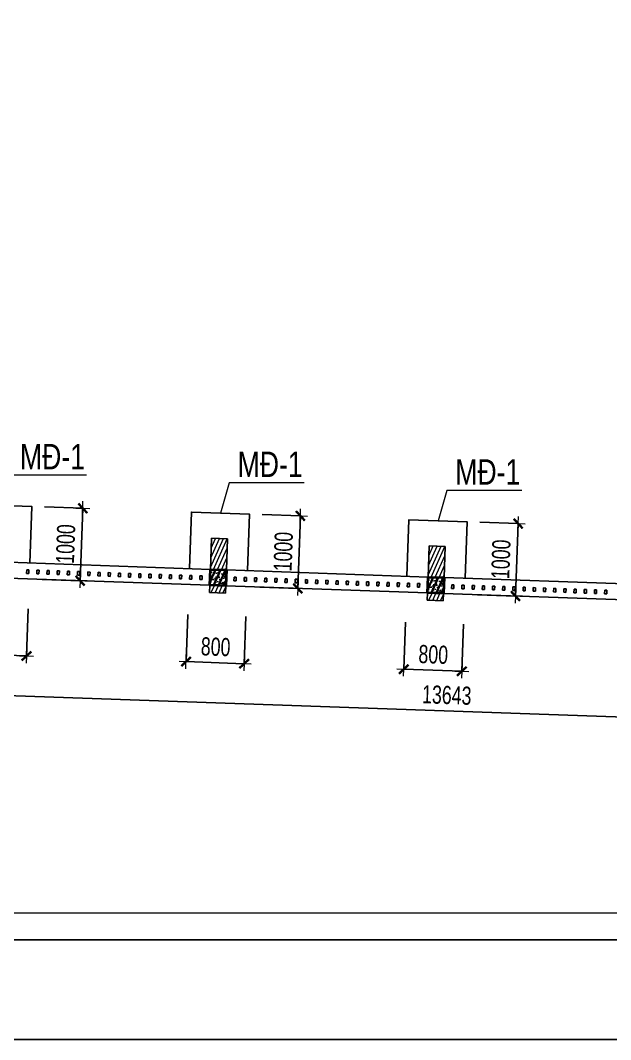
# Model space of a CAD drawing. Header units: millimetres. Extents: x 1360663 to 1465788, y -143522 to -69272.
# Drawn here: x 1411700 to 1419830, y -143522 to -129475 of the extents above; entities that cross this region are included whole.
import ezdxf
from ezdxf.enums import TextEntityAlignment as Align

# ---------------------------------------------------------------- set-up
doc = ezdxf.new("R2010")
doc.units = ezdxf.units.MM
doc.header["$MEASUREMENT"] = 0
doc.header["$PDMODE"] = 3
for name, color, linetype, lineweight in [('CDC-KHUNGTEN', 7, 'Continuous', 20), ('CDC_02.DIM', 1, 'Continuous', 18), ('CDC_03.BORDER', 3, 'Continuous', 25), ('CDC_07.TEXTCOL', 3, 'Continuous', 18), ('CDC_09.COLUMN', 4, 'Continuous', 35), ('CDC_10.HATCH', 251, 'Continuous', 9), ('CDC_11.NOTE', 8, 'Continuous', 18), ('Hatch1', 250, 'Continuous', 5)]:
    doc.layers.add(name, color=color, linetype=linetype, lineweight=lineweight)
doc.layers.add('CDC.10.HATCH', color=9, linetype='Continuous')
doc.styles.add('1', font='arial.ttf', dxfattribs={"width": 0.7})
doc.styles.add('MIDTEXT', font='arial.ttf', dxfattribs={"width": 0.75, "height": 350})
doc.dimstyles.new('X1', dxfattribs={"dimtxt": 250, "dimasz": 0.8, "dimexe": 0, "dimexo": 0, "dimgap": 90, "dimtad": 1, "dimdec": 0, "dimzin": 13, "dimdsep": 46, "dimtxsty": '1', "dimblk1": 'CHEO', "dimblk2": 'CHEO', "dimsah": 1, "dimcen": 0, "dimclrd": 256, "dimclre": 256, "dimclrt": 3, "dimadec": 0, "dimazin": 0, "dimtfac": 1, "dimtdec": 0, "dimtix": 1, "dimtmove": 2, "dimatfit": 3, "dimldrblk": 'CHEO', "dimfxl": 1, "dimtolj": 1, "dimtzin": 13, "dimarcsym": 0})

# ---------------------------------------------------------------- blocks, each defined once
blk = doc.blocks.new('CHEO')
at = {"layer": 'CDC_02.DIM'}
for points in [[(-121, 0), (121, 0)], [(0, 121), (0, -121)]]:
    blk.add_lwpolyline(points, dxfattribs=at)
at = {"layer": 'CDC_02.DIM', "color": 2, "const_width": 40}
blk.add_lwpolyline([(80, 80), (-80, -81)], dxfattribs=at)
blk = doc.blocks.new('*D20')
at = {"layer": 'CDC_02.DIM', "lineweight": -2, "transparency": 16777216}
for p, q in [((1410780, -137865), (1410749, -138752)), ((1424415, -138345), (1424384, -139232)), ((1410750, -138752), (1424383, -139231))]:
    blk.add_line(p, q, dxfattribs=at)
at = {"layer": 'Defpoints', "color": 0, "transparency": 16777216}
for p in [(1410780, -137865), (1424415, -138345), (1424384, -139232)]:
    blk.add_point(p, dxfattribs=at)
at = {"layer": 'CDC_02.DIM', "lineweight": -2, "transparency": 16777216, "xscale": 0.8, "yscale": 0.8, "zscale": 0.8}
for p, rotation in [((1410749, -138752), 177.9849383249283), ((1424384, -139232), 357.9849383249283)]:
    blk.add_blockref('CHEO', p, dxfattribs=dict(at, rotation=rotation))
at = {"layer": 'CDC_02.DIM', "color": 3, "transparency": 16777216, "insert": (1417574, -138774), "char_height": 250, "attachment_point": 5, "rotation": 357.9849, "style": '1'}
blk.add_mtext('\\A1;13643', dxfattribs=at)
blk = doc.blocks.new('*D100')
at = {"layer": 'CDC_02.DIM', "lineweight": -2, "transparency": 16777216}
for p, q in [((1411007, -137556), (1410984, -138207)), ((1411807, -137584), (1411784, -138235)), ((1411783, -138235), (1410985, -138207))]:
    blk.add_line(p, q, dxfattribs=at)
at = {"layer": 'Defpoints', "color": 0, "transparency": 16777216}
for p in [(1411007, -137556), (1411807, -137584), (1410984, -138207)]:
    blk.add_point(p, dxfattribs=at)
at = {"layer": 'CDC_02.DIM', "lineweight": -2, "transparency": 16777216, "xscale": 0.8, "yscale": 0.8, "zscale": 0.8}
for p, rotation in [((1410984, -138207), 177.9860011409533), ((1411784, -138235), 357.9860011409533)]:
    blk.add_blockref('CHEO', p, dxfattribs=dict(at, rotation=rotation))
at = {"layer": 'CDC_02.DIM', "color": 3, "transparency": 16777216, "insert": (1411392, -138004), "char_height": 250, "attachment_point": 5, "rotation": 357.986, "style": '1'}
blk.add_mtext('\\A1;800', dxfattribs=at)
blk = doc.blocks.new('*D101')
at = {"layer": 'CDC_02.DIM', "lineweight": -2, "transparency": 16777216}
for p, q in [((1412034, -136180), (1412559, -136199)), ((1412559, -136200), (1412524, -137197)), ((1411999, -137180), (1412524, -137198))]:
    blk.add_line(p, q, dxfattribs=at)
at = {"layer": 'Defpoints', "color": 0, "transparency": 16777216}
for p in [(1412034, -136180), (1411999, -137180), (1412524, -137198)]:
    blk.add_point(p, dxfattribs=at)
at = {"layer": 'CDC_02.DIM', "lineweight": -2, "transparency": 16777216, "xscale": 0.8, "yscale": 0.8, "zscale": 0.8}
for p, rotation in [((1412559, -136199), 87.98488724785453), ((1412524, -137198), 267.9848872478545)]:
    blk.add_blockref('CHEO', p, dxfattribs=dict(at, rotation=rotation))
at = {"layer": 'CDC_02.DIM', "color": 3, "transparency": 16777216, "insert": (1412324, -136691), "char_height": 250, "attachment_point": 5, "rotation": 87.9849, "style": '1'}
blk.add_mtext('\\A1;1000', dxfattribs=at)
blk = doc.blocks.new('*D102')
at = {"layer": 'CDC_02.DIM', "lineweight": -2, "transparency": 16777216}
for p, q in [((1414005, -137662), (1413982, -138313)), ((1414805, -137690), (1414782, -138341)), ((1414781, -138341), (1413983, -138313))]:
    blk.add_line(p, q, dxfattribs=at)
at = {"layer": 'Defpoints', "color": 0, "transparency": 16777216}
for p in [(1414005, -137662), (1414805, -137690), (1413982, -138313)]:
    blk.add_point(p, dxfattribs=at)
at = {"layer": 'CDC_02.DIM', "lineweight": -2, "transparency": 16777216, "xscale": 0.8, "yscale": 0.8, "zscale": 0.8}
for p, rotation in [((1413982, -138313), 177.9860011409583), ((1414782, -138341), 357.9860011409583)]:
    blk.add_blockref('CHEO', p, dxfattribs=dict(at, rotation=rotation))
at = {"layer": 'CDC_02.DIM', "color": 3, "transparency": 16777216, "insert": (1414390, -138109), "char_height": 250, "attachment_point": 5, "rotation": 357.986, "style": '1'}
blk.add_mtext('\\A1;800', dxfattribs=at)
blk = doc.blocks.new('*D103')
at = {"layer": 'CDC_02.DIM', "lineweight": -2, "transparency": 16777216}
for p, q in [((1415032, -136286), (1415557, -136304)), ((1415557, -136305), (1415522, -137303)), ((1414997, -137285), (1415522, -137304))]:
    blk.add_line(p, q, dxfattribs=at)
at = {"layer": 'Defpoints', "color": 0, "transparency": 16777216}
for p in [(1415032, -136286), (1414997, -137285), (1415522, -137304)]:
    blk.add_point(p, dxfattribs=at)
at = {"layer": 'CDC_02.DIM', "lineweight": -2, "transparency": 16777216, "xscale": 0.8, "yscale": 0.8, "zscale": 0.8}
for p, rotation in [((1415557, -136304), 87.98488724785453), ((1415522, -137304), 267.9848872478545)]:
    blk.add_blockref('CHEO', p, dxfattribs=dict(at, rotation=rotation))
at = {"layer": 'CDC_02.DIM', "color": 3, "transparency": 16777216, "insert": (1415322, -136796), "char_height": 250, "attachment_point": 5, "rotation": 87.9849, "style": '1'}
blk.add_mtext('\\A1;1000', dxfattribs=at)
blk = doc.blocks.new('*D104')
at = {"layer": 'CDC_02.DIM', "lineweight": -2, "transparency": 16777216}
for p, q in [((1417003, -137767), (1416981, -138418)), ((1417803, -137795), (1417780, -138446)), ((1417779, -138446), (1416981, -138418))]:
    blk.add_line(p, q, dxfattribs=at)
at = {"layer": 'Defpoints', "color": 0, "transparency": 16777216}
for p in [(1417003, -137767), (1417803, -137795), (1416981, -138418)]:
    blk.add_point(p, dxfattribs=at)
at = {"layer": 'CDC_02.DIM', "lineweight": -2, "transparency": 16777216, "xscale": 0.8, "yscale": 0.8, "zscale": 0.8}
for p, rotation in [((1416981, -138418), 177.9860011409583), ((1417780, -138446), 357.9860011409583)]:
    blk.add_blockref('CHEO', p, dxfattribs=dict(at, rotation=rotation))
at = {"layer": 'CDC_02.DIM', "color": 3, "transparency": 16777216, "insert": (1417388, -138215), "char_height": 250, "attachment_point": 5, "rotation": 357.986, "style": '1'}
blk.add_mtext('\\A1;800', dxfattribs=at)
blk = doc.blocks.new('*D105')
at = {"layer": 'CDC_02.DIM', "lineweight": -2, "transparency": 16777216}
for p, q in [((1418030, -136391), (1418556, -136410)), ((1418556, -136411), (1418520, -137408)), ((1417995, -137391), (1418520, -137409))]:
    blk.add_line(p, q, dxfattribs=at)
at = {"layer": 'Defpoints', "color": 0, "transparency": 16777216}
for p in [(1418030, -136391), (1417995, -137391), (1418520, -137409)]:
    blk.add_point(p, dxfattribs=at)
at = {"layer": 'CDC_02.DIM', "lineweight": -2, "transparency": 16777216, "xscale": 0.8, "yscale": 0.8, "zscale": 0.8}
for p, rotation in [((1418556, -136410), 87.98488724784117), ((1418520, -137409), 267.9848872478412)]:
    blk.add_blockref('CHEO', p, dxfattribs=dict(at, rotation=rotation))
at = {"layer": 'CDC_02.DIM', "color": 3, "transparency": 16777216, "insert": (1418320, -136902), "char_height": 250, "attachment_point": 5, "rotation": 87.9849, "style": '1'}
blk.add_mtext('\\A1;1000', dxfattribs=at)
blk = doc.blocks.new('Khung tên chuẩn')
at = {"layer": 'CDC-KHUNGTEN'}
blk.add_lwpolyline([(30654, -246309), (30654, -189709), (-40446, -189709), (-40446, -246309)], close=True, dxfattribs=at)
at = {"layer": 'CDC.10.HATCH', "color": 8}
blk.add_lwpolyline([(-40746, -246609), (38754, -246609), (38754, -189409), (-40746, -189409)], close=True, dxfattribs=at)
at = {"layer": 'Defpoints', "color": 1}
blk.add_lwpolyline([(-44246, -247709), (-44246, -188309), (39854, -188309), (39854, -247709), (-44246, -247709)], close=True, dxfattribs=at)

msp = doc.modelspace()

# ---------------------------------------------------------------- hatches: boundary and pattern name
at = {"layer": 'CDC_10.HATCH'}
h = msp.add_hatch(dxfattribs=at)
h.set_pattern_fill('ANSI31', color=256, scale=400, angle=21.00052, style=0)
h.set_pattern_definition([(66.0005206, (-203329.04, -127060.54), (-45.6774577, 20.3364171), [])])
h.paths.add_polyline_path([(1414552.3, -136619.3), (1414332.4, -136611.5), (1414317.3, -137041.1), (1414537.2, -137048.8)])
h.paths.add_polyline_path([(1414529.4, -137268.7), (1414309.6, -137261), (1414306.1, -137360.9), (1414525.9, -137368.6)])
h = msp.add_hatch(dxfattribs=at)
h.set_pattern_fill('ANSI31', color=256, scale=400, angle=21.00052, style=0)
h.set_pattern_definition([(66.0005206, (-200330.897, -127166.027), (-45.6774577, 20.3364171), [])])
h.paths.add_polyline_path([(1417550.4, -136724.8), (1417330.6, -136717), (1417315.5, -137146.6), (1417535.3, -137154.3)])
h.paths.add_polyline_path([(1417527.6, -137374.2), (1417307.7, -137366.5), (1417304.2, -137466.4), (1417524.1, -137474.1)])
h = msp.add_hatch(dxfattribs=at)
h.set_pattern_fill('BT-01', color=256, scale=15, angle=21.00052, style=0, pattern_type=2)
h.set_pattern_definition([(71.0005206, (-203329.04, -127060.54), (103.8159927, 29.7697777), [11.25, -123.75]), (16.000521, (-203329.04, -127060.54), (-59.865452, 97.875629), [9, -99]), (121.4519206, (-203320.39, -127058.06), (43.95064, 127.645372), [9.5610285, -105.171317]), (67.184721, (-203339.79, -127032.53), (158.350499, 34.19239), [16.875, -185.625]), (117.636121, (-203326.6, -127029.68), (78.521831, 186.656294), [14.341543, -157.75695]), (12.184721, (-203339.8, -127032.53), (78.521686, 186.656355), [13.5, -148.5]), (42.0005206, (-203323.1, -127034.16), (105.2321877, -24.2937577), [11.25, -123.75]), (347.000521, (-203323.1, -127034.16), (-4.908457, 114.627301), [9, -99]), (92.4519206, (-203314.33, -127036.18), (100.3238, 90.3334645), [9.5610285, -105.171317]), (58.5005206, (-203329.04, -127060.538), (-16.1923723, 47.2709861), [0, -97.8, 0, -100.5, 0, -99.375]), (28.5005206, (-203329.04, -127060.54), (15.6371778, 69.3737538), [0, -57.3, 0, -95.55, 0, -37.875]), (348.5005206, (-203360.27, -127072.526), (75.9671361, 25.5379001), [0, -37.5, 0, -117, 0, -155.25]), (338.5005206, (-203374.274, -127077.9), (76.286104, 45.3683858), [0, -48.75, 0, -77.7, 0, -110.25]), (66.0005206, (-203329.04, -127060.54), (-58.2387585, 25.9289318), []), (66.0005206, (-203335.63, -127043.384), (-58.2387585, 25.9289318), [])])
edge = h.paths.add_edge_path()
edge.add_line((1414317.3, -137041.1), (1414537.2, -137048.8))
edge.add_line((1414537.2, -137048.8), (1414529.4, -137268.7))
edge.add_line((1414529.4, -137268.7), (1414309.6, -137261))
edge.add_line((1414309.6, -137261), (1414317.3, -137041.1))
h = msp.add_hatch(dxfattribs=at)
h.set_pattern_fill('BT-01', color=256, scale=15, angle=21.00052, style=0, pattern_type=2)
h.set_pattern_definition([(71.0005206, (-200330.9, -127166.03), (103.8159927, 29.7697777), [11.25, -123.75]), (16.000521, (-200330.9, -127166.03), (-59.865452, 97.875629), [9, -99]), (121.4519206, (-200322.25, -127163.55), (43.95064, 127.645372), [9.5610285, -105.171317]), (67.184721, (-200341.65, -127138.02), (158.350499, 34.19239), [16.875, -185.625]), (117.636121, (-200328.45, -127135.17), (78.521831, 186.656294), [14.341543, -157.75695]), (12.184721, (-200341.65, -127138.02), (78.521686, 186.656355), [13.5, -148.5]), (42.0005206, (-200324.96, -127139.65), (105.2321877, -24.2937577), [11.25, -123.75]), (347.000521, (-200324.96, -127139.65), (-4.908457, 114.627301), [9, -99]), (92.4519206, (-200316.19, -127141.67), (100.3238, 90.3334645), [9.5610285, -105.171317]), (58.5005206, (-200330.897, -127166.027), (-16.1923723, 47.2709861), [0, -97.8, 0, -100.5, 0, -99.375]), (28.5005206, (-200330.897, -127166.027), (15.6371778, 69.3737538), [0, -57.3, 0, -95.55, 0, -37.875]), (348.5005206, (-200362.125, -127178.015), (75.9671361, 25.5379001), [0, -37.5, 0, -117, 0, -155.25]), (338.5005206, (-200376.13, -127183.39), (76.286104, 45.3683858), [0, -48.75, 0, -77.7, 0, -110.25]), (66.0005206, (-200330.9, -127166.03), (-58.2387585, 25.9289318), []), (66.0005206, (-200337.48, -127148.87), (-58.2387585, 25.9289318), [])])
edge = h.paths.add_edge_path()
edge.add_line((1417315.5, -137146.6), (1417535.3, -137154.3))
edge.add_line((1417535.3, -137154.3), (1417527.6, -137374.2))
edge.add_line((1417527.6, -137374.2), (1417307.7, -137366.5))
edge.add_line((1417307.7, -137366.5), (1417315.5, -137146.6))

# ---------------------------------------------------------------- linework, layer by layer
at = {"layer": 'CDC_03.BORDER'}
for p, q in [((1414317.3, -137041.1), (1414332.4, -136611.5)), ((1414332.4, -136611.5), (1414552.3, -136619.3)), ((1414537.2, -137048.8), (1414552.3, -136619.3)), ((1417315.5, -137146.6), (1417330.6, -136717)), ((1417330.6, -136717), (1417550.4, -136724.8)), ((1417535.3, -137154.3), (1417550.4, -136724.8)), ((1411539, -136943.3), (1414317.3, -137041.1)), ((1411784.8, -137096.9), (1411786.6, -137046.9)), ((1411786.6, -137046.9), (1411816.5, -137047.9)), ((1411816.5, -137047.9), (1411814.8, -137097.9)), ((1411925.2, -137101.8), (1411927, -137051.8)), ((1411927, -137051.8), (1411957, -137052.9)), ((1411957, -137052.9), (1411955.2, -137102.9)), ((1412065.6, -137106.8), (1412067.4, -137056.8)), ((1412067.4, -137056.8), (1412097.4, -137057.9)), ((1412097.4, -137057.9), (1412095.6, -137107.8)), ((1412206, -137111.7), (1412207.8, -137061.8)), ((1412207.8, -137061.8), (1412237.8, -137062.8)), ((1412237.8, -137062.8), (1412236, -137112.8)), ((1412346.5, -137116.7), (1412348.2, -137066.7)), ((1412348.2, -137066.7), (1412378.2, -137067.8)), ((1412378.2, -137067.8), (1412376.4, -137117.7)), ((1412486.9, -137121.6), (1412488.6, -137071.7)), ((1412488.6, -137071.7), (1412518.6, -137072.7)), ((1412518.6, -137072.7), (1412516.8, -137122.7)), ((1412627.3, -137126.6), (1412629, -137076.6)), ((1412629, -137076.6), (1412659, -137077.7)), ((1412659, -137077.7), (1412657.3, -137127.6)), ((1412767.7, -137131.5), (1412769.4, -137081.6)), ((1412769.4, -137081.6), (1412799.4, -137082.6)), ((1412799.4, -137082.6), (1412797.7, -137132.6)), ((1412908.1, -137136.5), (1412909.9, -137086.5)), ((1412909.9, -137086.5), (1412939.8, -137087.6)), ((1412939.8, -137087.6), (1412938.1, -137137.5)), ((1413048.5, -137141.4), (1413050.3, -137091.5)), ((1413050.3, -137091.5), (1413080.3, -137092.5)), ((1414309.6, -137261), (1414317.3, -137041.1)), ((1414537.2, -137048.8), (1414529.4, -137268.7)), ((1414537.2, -137048.8), (1417315.5, -137146.6)), ((1411531.3, -137163.2), (1414309.6, -137261)), ((1411814.8, -137097.9), (1411784.8, -137096.9)), ((1411955.2, -137102.9), (1411925.2, -137101.8)), ((1412095.6, -137107.8), (1412065.6, -137106.8)), ((1412236, -137112.8), (1412206, -137111.7)), ((1412376.4, -137117.7), (1412346.5, -137116.7)), ((1412516.8, -137122.7), (1412486.9, -137121.6)), ((1412657.3, -137127.6), (1412627.3, -137126.6)), ((1412797.7, -137132.6), (1412767.7, -137131.5)), ((1412938.1, -137137.5), (1412908.1, -137136.5)), ((1413078.5, -137142.5), (1413048.5, -137141.4)), ((1413080.3, -137092.5), (1413078.5, -137142.5)), ((1413188.9, -137146.4), (1413190.7, -137096.4)), ((1413218.9, -137147.4), (1413188.9, -137146.4)), ((1413190.7, -137096.4), (1413220.7, -137097.5)), ((1413220.7, -137097.5), (1413218.9, -137147.4)), ((1413329.3, -137151.3), (1413331.1, -137101.4)), ((1413359.3, -137152.4), (1413329.3, -137151.3)), ((1413331.1, -137101.4), (1413361.1, -137102.4)), ((1413361.1, -137102.4), (1413359.3, -137152.4)), ((1413469.7, -137156.3), (1413471.5, -137106.3)), ((1413499.7, -137157.3), (1413469.7, -137156.3)), ((1413471.5, -137106.3), (1413501.5, -137107.4)), ((1413501.5, -137107.4), (1413499.7, -137157.3)), ((1413610.2, -137161.2), (1413611.9, -137111.3)), ((1413640.1, -137162.3), (1413610.2, -137161.2)), ((1413611.9, -137111.3), (1413641.9, -137112.3)), ((1413641.9, -137112.3), (1413640.1, -137162.3)), ((1413750.6, -137166.2), (1413752.3, -137116.2)), ((1413780.6, -137167.3), (1413750.6, -137166.2)), ((1413752.3, -137116.2), (1413782.3, -137117.3)), ((1413782.3, -137117.3), (1413780.6, -137167.3)), ((1413891, -137171.1), (1413892.7, -137121.2)), ((1413921, -137172.2), (1413891, -137171.1)), ((1413892.7, -137121.2), (1413922.7, -137122.2)), ((1413922.7, -137122.2), (1413921, -137172.2)), ((1414031.4, -137176.1), (1414033.2, -137126.1)), ((1414061.4, -137177.2), (1414031.4, -137176.1)), ((1414033.2, -137126.1), (1414063.1, -137127.2)), ((1414063.1, -137127.2), (1414061.4, -137177.2)), ((1414171.8, -137181.1), (1414173.6, -137131.1)), ((1414201.8, -137182.1), (1414171.8, -137181.1)), ((1414173.6, -137131.1), (1414203.6, -137132.1)), ((1414203.6, -137132.1), (1414201.8, -137182.1)), ((1414642.5, -137197.4), (1414644.3, -137147.4)), ((1414672.5, -137198.5), (1414642.5, -137197.4)), ((1414644.3, -137147.4), (1414674.3, -137148.5)), ((1414674.3, -137148.5), (1414672.5, -137198.5)), ((1414782.9, -137202.4), (1414784.7, -137152.4)), ((1414812.9, -137203.4), (1414782.9, -137202.4)), ((1414784.7, -137152.4), (1414814.7, -137153.4)), ((1414814.7, -137153.4), (1414812.9, -137203.4)), ((1414923.4, -137207.3), (1414925.1, -137157.3)), ((1414953.3, -137208.4), (1414923.4, -137207.3)), ((1414925.1, -137157.3), (1414955.1, -137158.4)), ((1414955.1, -137158.4), (1414953.3, -137208.4)), ((1415063.8, -137212.3), (1415065.5, -137162.3)), ((1415093.8, -137213.3), (1415063.8, -137212.3)), ((1415065.5, -137162.3), (1415095.5, -137163.3)), ((1415095.5, -137163.3), (1415093.8, -137213.3)), ((1415204.2, -137217.2), (1415205.9, -137167.2)), ((1415234.2, -137218.3), (1415204.2, -137217.2)), ((1415205.9, -137167.2), (1415235.9, -137168.3)), ((1415235.9, -137168.3), (1415234.2, -137218.3)), ((1415344.6, -137222.2), (1415346.4, -137172.2)), ((1415374.6, -137223.2), (1415344.6, -137222.2)), ((1415346.4, -137172.2), (1415376.3, -137173.2)), ((1415376.3, -137173.2), (1415374.6, -137223.2)), ((1415485, -137227.1), (1415486.8, -137177.1)), ((1415515, -137228.2), (1415485, -137227.1)), ((1415486.8, -137177.1), (1415516.7, -137178.2)), ((1415516.7, -137178.2), (1415515, -137228.2)), ((1415625.4, -137232.1), (1415627.2, -137182.1)), ((1415655.4, -137233.1), (1415625.4, -137232.1)), ((1415627.2, -137182.1), (1415657.2, -137183.2)), ((1415657.2, -137183.2), (1415655.4, -137233.1)), ((1415765.8, -137237), (1415767.6, -137187)), ((1415767.6, -137187), (1415797.6, -137188.1)), ((1415797.6, -137188.1), (1415795.8, -137238.1)), ((1415906.2, -137242), (1415908, -137192)), ((1415908, -137192), (1415938, -137193.1)), ((1415938, -137193.1), (1415936.2, -137243)), ((1416046.7, -137246.9), (1416048.4, -137197)), ((1416048.4, -137197), (1416078.4, -137198)), ((1416078.4, -137198), (1416076.6, -137248)), ((1416187.1, -137251.9), (1416188.8, -137201.9)), ((1416188.8, -137201.9), (1416218.8, -137203)), ((1416218.8, -137203), (1416217.1, -137252.9)), ((1416327.5, -137256.8), (1416329.2, -137206.9)), ((1416329.2, -137206.9), (1416359.2, -137207.9)), ((1416359.2, -137207.9), (1416357.5, -137257.9)), ((1416467.9, -137261.8), (1416469.7, -137211.8)), ((1416469.7, -137211.8), (1416499.6, -137212.9)), ((1416499.6, -137212.9), (1416497.9, -137262.8)), ((1416608.3, -137266.7), (1416610.1, -137216.8)), ((1416610.1, -137216.8), (1416640, -137217.8)), ((1416640, -137217.8), (1416638.3, -137267.8)), ((1416748.7, -137271.7), (1416750.5, -137221.7)), ((1416750.5, -137221.7), (1416780.5, -137222.8)), ((1416780.5, -137222.8), (1416778.7, -137272.7)), ((1416889.1, -137276.6), (1416890.9, -137226.7)), ((1416890.9, -137226.7), (1416920.9, -137227.7)), ((1416920.9, -137227.7), (1416919.1, -137277.7)), ((1417029.5, -137281.6), (1417031.3, -137231.6)), ((1417031.3, -137231.6), (1417061.3, -137232.7)), ((1417307.7, -137366.4), (1417315.5, -137146.6)), ((1417535.3, -137154.3), (1417527.6, -137374.2)), ((1417535.3, -137154.3), (1420313.6, -137252.1)), ((1414306.1, -137360.9), (1414309.6, -137261)), ((1414525.9, -137368.6), (1414306.1, -137360.9)), ((1414525.9, -137368.6), (1414529.4, -137268.7)), ((1414529.4, -137268.7), (1417307.7, -137366.4)), ((1415795.8, -137238.1), (1415765.8, -137237)), ((1415936.2, -137243), (1415906.2, -137242)), ((1416076.6, -137248), (1416046.7, -137246.9)), ((1416217.1, -137252.9), (1416187.1, -137251.9)), ((1416357.5, -137257.9), (1416327.5, -137256.8)), ((1416497.9, -137262.8), (1416467.9, -137261.8)), ((1416638.3, -137267.8), (1416608.3, -137266.7)), ((1416778.7, -137272.7), (1416748.7, -137271.7)), ((1416919.1, -137277.7), (1416889.1, -137276.6)), ((1417059.5, -137282.6), (1417029.5, -137281.6)), ((1417061.3, -137232.7), (1417059.5, -137282.6)), ((1417170, -137286.5), (1417171.7, -137236.6)), ((1417199.9, -137287.6), (1417170, -137286.5)), ((1417171.7, -137236.6), (1417201.7, -137237.6)), ((1417201.7, -137237.6), (1417199.9, -137287.6)), ((1417304.2, -137466.4), (1417307.7, -137366.4)), ((1417640.7, -137302.9), (1417642.4, -137252.9)), ((1417670.7, -137303.9), (1417640.7, -137302.9)), ((1417642.4, -137252.9), (1417672.4, -137254)), ((1417672.4, -137254), (1417670.7, -137303.9)), ((1417781.1, -137307.8), (1417782.8, -137257.9)), ((1417811.1, -137308.9), (1417781.1, -137307.8)), ((1417782.8, -137257.9), (1417812.8, -137258.9)), ((1417812.8, -137258.9), (1417811.1, -137308.9)), ((1417921.5, -137312.8), (1417923.3, -137262.8)), ((1417951.5, -137313.8), (1417921.5, -137312.8)), ((1417923.3, -137262.8), (1417953.2, -137263.9)), ((1417953.2, -137263.9), (1417951.5, -137313.8)), ((1418061.9, -137317.7), (1418063.7, -137267.8)), ((1418091.9, -137318.8), (1418061.9, -137317.7)), ((1418063.7, -137267.8), (1418093.7, -137268.8)), ((1418093.7, -137268.8), (1418091.9, -137318.8)), ((1418202.3, -137322.7), (1418204.1, -137272.7)), ((1418232.3, -137323.8), (1418202.3, -137322.7)), ((1418204.1, -137272.7), (1418234.1, -137273.8)), ((1418234.1, -137273.8), (1418232.3, -137323.8)), ((1418342.7, -137327.7), (1418344.5, -137277.7)), ((1418372.7, -137328.7), (1418342.7, -137327.7)), ((1418344.5, -137277.7), (1418374.5, -137278.7)), ((1418374.5, -137278.7), (1418372.7, -137328.7)), ((1418483.2, -137332.6), (1418484.9, -137282.6)), ((1418513.1, -137333.7), (1418483.2, -137332.6)), ((1418484.9, -137282.6), (1418514.9, -137283.7)), ((1418514.9, -137283.7), (1418513.1, -137333.7)), ((1418623.6, -137337.6), (1418625.3, -137287.6)), ((1418653.5, -137338.6), (1418623.6, -137337.6)), ((1418625.3, -137287.6), (1418655.3, -137288.6)), ((1418655.3, -137288.6), (1418653.5, -137338.6)), ((1418764, -137342.5), (1418765.7, -137292.5)), ((1418794, -137343.6), (1418764, -137342.5)), ((1418765.7, -137292.5), (1418795.7, -137293.6)), ((1418795.7, -137293.6), (1418794, -137343.6)), ((1418904.4, -137347.5), (1418906.1, -137297.5)), ((1418934.4, -137348.5), (1418904.4, -137347.5)), ((1418906.1, -137297.5), (1418936.1, -137298.5)), ((1418936.1, -137298.5), (1418934.4, -137348.5)), ((1419044.8, -137352.4), (1419046.6, -137302.4)), ((1419074.8, -137353.5), (1419044.8, -137352.4)), ((1419046.6, -137302.4), (1419076.5, -137303.5)), ((1419076.5, -137303.5), (1419074.8, -137353.5)), ((1419185.2, -137357.4), (1419187, -137307.4)), ((1419215.2, -137358.4), (1419185.2, -137357.4)), ((1419187, -137307.4), (1419217, -137308.5)), ((1419217, -137308.5), (1419215.2, -137358.4)), ((1419325.6, -137362.3), (1419327.4, -137312.3)), ((1419355.6, -137363.4), (1419325.6, -137362.3)), ((1419327.4, -137312.3), (1419357.4, -137313.4)), ((1419357.4, -137313.4), (1419355.6, -137363.4)), ((1419466, -137367.3), (1419467.8, -137317.3)), ((1419496, -137368.3), (1419466, -137367.3)), ((1419467.8, -137317.3), (1419497.8, -137318.4)), ((1419497.8, -137318.4), (1419496, -137368.3)), ((1419606.5, -137372.2), (1419608.2, -137322.3)), ((1419636.4, -137373.3), (1419606.5, -137372.2)), ((1419608.2, -137322.3), (1419638.2, -137323.3)), ((1419638.2, -137323.3), (1419636.4, -137373.3)), ((1419746.9, -137377.2), (1419748.6, -137327.2)), ((1419748.6, -137327.2), (1419778.6, -137328.3)), ((1419778.6, -137328.3), (1419776.8, -137378.2)), ((1417524.1, -137474.1), (1417304.2, -137466.4)), ((1417524.1, -137474.1), (1417527.6, -137374.2)), ((1417527.6, -137374.2), (1420305.9, -137471.9)), ((1419776.8, -137378.2), (1419746.9, -137377.2))]:
    msp.add_line(p, q, dxfattribs=at)
at = {"layer": 'CDC_03.BORDER', "flags": 128}
for points in [[(1411029.4, -136925.4), (1411056.8, -136145.9), (1411856.3, -136174), (1411828.9, -136953.5)], [(1414027.5, -137030.9), (1414054.9, -136251.4), (1414854.4, -136279.5), (1414827, -137059)], [(1417025.6, -137136.4), (1417053.1, -136356.9), (1417852.6, -136385), (1417825.2, -137164.5)]]:
    msp.add_lwpolyline(points, dxfattribs=at)
at = {"layer": 'CDC_09.COLUMN', "flags": 128}
for points in [[(1414317.3, -137041.1), (1414537.2, -137048.8), (1414529.4, -137268.7), (1414309.6, -137261), (1414317.3, -137041.1)], [(1417315.5, -137146.6), (1417535.3, -137154.3), (1417527.6, -137374.2), (1417307.7, -137366.5), (1417315.5, -137146.6)]]:
    msp.add_lwpolyline(points, dxfattribs=at)
at = {"layer": 'CDC_11.NOTE', "linetype": 'Continuous'}
for points in [[(1412611.7, -135742.5), (1411577.4, -135742.5), (1411456.5, -136160)], [(1415609.9, -135848), (1414575.6, -135848), (1414454.7, -136265.5)], [(1418608, -135953.5), (1417573.7, -135953.5), (1417452.8, -136370.9)]]:
    msp.add_lwpolyline(points, dxfattribs=at)

# ---------------------------------------------------------------- block references
at = {"layer": 'Hatch1', "xscale": 1.250000000640284, "yscale": 1.250000000640284, "zscale": 1.250000000640284}
msp.add_blockref('Khung tên chuẩn', (1415970.7, 166114), dxfattribs=at)

# ---------------------------------------------------------------- texts
at = {"layer": 'CDC_07.TEXTCOL', "linetype": 'Continuous', "style": 'MIDTEXT', "width": 0.75}
for p in [(1412142.1, -135487.6), (1415140.2, -135593.1), (1418138.3, -135698.6)]:
    msp.add_text('MĐ-1', height=350, rotation=360, dxfattribs=at).set_placement(p, align=Align.MIDDLE)

# ---------------------------------------------------------------- dimensions: what is measured, and where the dimension line sits
at = {"layer": 'CDC_02.DIM'}
for p1, p2, distance, picture, middle in [((1412033.7, -136180.3), (1411998.6, -137179.6), 525.9, '*D101', (1412324.2, -136690.8)), ((1415031.9, -136285.8), (1414996.7, -137285.1), 525.9, '*D103', (1415322.3, -136796.3)), ((1418030, -136391.2), (1417994.8, -137390.6), 525.9, '*D105', (1418320.5, -136901.8)), ((1411806.7, -137584.3), (1411007.2, -137556.1), 651.3, '*D100', (1411391.7, -138003.6)), ((1414804.8, -137689.8), (1414005.3, -137661.6), 651.3, '*D102', (1414389.8, -138109.1)), ((1417803, -137795.2), (1417003.5, -137767.1), 651.3, '*D104', (1417388, -138214.6)), ((1410780.1, -137864.9), (1424414.9, -138344.7), -887.4, '*D20', (1417573.9, -138774.1))]:
    dim = msp.add_aligned_dim(p1=p1, p2=p2, distance=distance, dimstyle='X1', dxfattribs=at)
    dim.commit()
    dim.dimension.update_dxf_attribs({"geometry": picture, "text_midpoint": middle})

doc.saveas('drawing.dxf')
